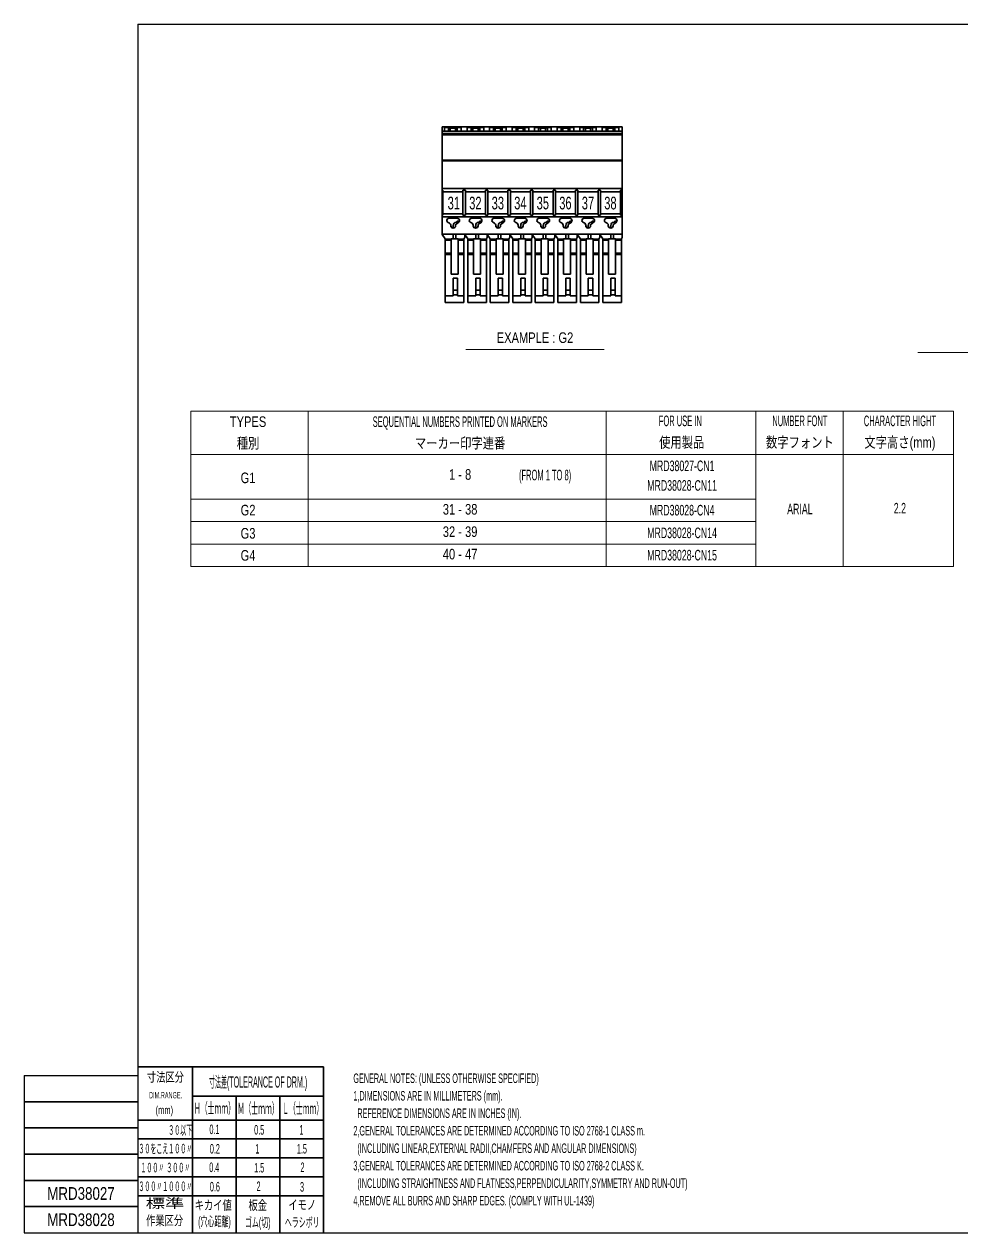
# Model space of a CAD drawing. Header units: millimetres. Extents: x 7 to 413, y 10 to 287.
# Drawn here: x 7 to 221.5, y 10.2 to 286.8 of the extents above; entities that cross this region are included whole.
import ezdxf
from ezdxf.enums import TextEntityAlignment as Align

# ---------------------------------------------------------------- set-up
doc = ezdxf.new("R2010")
doc.units = ezdxf.units.MM
for name, color, linetype in [('1', 7, 'Continuous'), ('GR01_バルーン', 7, 'Continuous'), ('図面枠D8M', 7, 'Continuous'), ('表題、部品表', 7, 'Continuous')]:
    doc.layers.add(name, color=color, linetype=linetype)
doc.styles.add('HG丸ｺﾞｼｯｸM-PRO', font='')
doc.styles.get('HG丸ｺﾞｼｯｸM-PRO').set_extended_font_data('HG丸ｺﾞｼｯｸM-PRO')

# ---------------------------------------------------------------- blocks, each defined once
blk = doc.blocks.new('BLKF024')
at = {"layer": '図面枠D8M', "color": 4, "linetype": 'Continuous', "lineweight": 13}
for p, q in [((345.506831, 48.999879), (346.3333, 49.826349)), ((345.58776, 49.22223), (346.312102, 49.946572)), ((345.668689, 49.44458), (346.290903, 50.066794)), ((345.749617, 49.66693), (346.269705, 50.187017)), ((345.830546, 49.88928), (346.248506, 50.30724)), ((345.911475, 50.111631), (346.227307, 50.427463)), ((345.992404, 50.333981), (346.206109, 50.547686)), ((346.073333, 50.556331), (346.18491, 50.667909)), ((346.154262, 50.778681), (346.163712, 50.788131)), ((344.157871, 45.246757), (346.693675, 47.782561)), ((344.211969, 45.442276), (346.672477, 47.902784)), ((344.292898, 45.664626), (346.651278, 48.023006)), ((344.299292, 45.246757), (346.714874, 47.662338)), ((344.373827, 45.886976), (346.63008, 48.143229)), ((344.440714, 45.246757), (346.736072, 47.542115)), ((344.454756, 46.109327), (346.608881, 48.263452)), ((344.535684, 46.331677), (346.587682, 48.383675)), ((344.582135, 45.246757), (346.757271, 47.421892)), ((344.616613, 46.554027), (346.566484, 48.503898)), ((344.697542, 46.776377), (346.545285, 48.624121)), ((344.723556, 45.246757), (346.778469, 47.301669)), ((344.778471, 46.998727), (346.524087, 48.744343)), ((344.8594, 47.221078), (346.502888, 48.864566)), ((344.864978, 45.246757), (346.799668, 47.181447)), ((344.940329, 47.443428), (346.48169, 48.984789)), ((345.006399, 45.246757), (346.820866, 47.061224)), ((345.021258, 47.665778), (346.460491, 49.105012)), ((345.102186, 47.888128), (346.439293, 49.225235)), ((345.183115, 48.110479), (346.418094, 49.345457)), ((345.264044, 48.332829), (346.396896, 49.46568)), ((345.344973, 48.555179), (346.375697, 49.585903)), ((345.425902, 48.777529), (346.354499, 49.706126)), ((345.147821, 45.246757), (346.842065, 46.941001)), ((345.289242, 45.246757), (346.863263, 46.820778)), ((345.430663, 45.246757), (346.884462, 46.700555)), ((345.572085, 45.246757), (346.90566, 46.580332)), ((345.713506, 45.246757), (346.926859, 46.46011)), ((345.854927, 45.246757), (346.948057, 46.339887)), ((345.996349, 45.246757), (346.969256, 46.219664)), ((346.13777, 45.246757), (346.990455, 46.099441)), ((346.279191, 45.246757), (347.011653, 45.979218)), ((346.420613, 45.246757), (347.032852, 45.858995)), ((346.562034, 45.246757), (347.05405, 45.738773)), ((346.703455, 45.246757), (347.075249, 45.61855)), ((346.844877, 45.246757), (347.096447, 45.498327)), ((346.986298, 45.246757), (347.117646, 45.378104)), ((347.12772, 45.246757), (347.138844, 45.257881))]:
    blk.add_line(p, q, dxfattribs=at)
blk = doc.blocks.new('BLKF023')
at = {"layer": '図面枠D8M', "color": 2, "linetype": 'Continuous', "lineweight": 25}
for p, q in [((33, 286.75), (413, 286.75)), ((33, 286.75), (33, 10.25)), ((413, 286.75), (413, 10.25)), ((7, 46.25), (7, 10.25)), ((7, 46.25), (33, 46.25)), ((7, 10.25), (413, 10.25))]:
    blk.add_line(p, q, dxfattribs=at)
at = {"layer": '図面枠D8M', "color": 4, "linetype": 'Continuous', "lineweight": 13}
for p, q in [((413, 269.75), (411, 269.75)), ((413, 262.75), (411, 262.75)), ((413, 255.75), (411, 255.75)), ((413, 248.75), (411, 248.75)), ((413, 241.75), (411, 241.75)), ((413, 234.75), (411, 234.75)), ((413, 227.75), (411, 227.75)), ((413, 220.75), (411, 220.75)), ((413, 213.75), (411, 213.75)), ((413, 206.75), (411, 206.75)), ((413, 199.75), (411, 199.75)), ((413, 192.75), (411, 192.75)), ((413, 185.75), (411, 185.75)), ((413, 178.75), (411, 178.75)), ((413, 171.75), (411, 171.75)), ((413, 164.75), (411, 164.75)), ((413, 157.75), (411, 157.75)), ((413, 150.75), (411, 150.75)), ((413, 143.75), (411, 143.75)), ((413, 136.75), (411, 136.75)), ((411, 129.75), (413, 129.75))]:
    blk.add_line(p, q, dxfattribs=at)
at = {"layer": '図面枠D8M', "color": 3, "linetype": 'Continuous', "lineweight": 35}
for p, q in [((413, 111.25), (411, 111.25)), ((413, 106.25), (411, 106.25)), ((413, 101.25), (411, 101.25)), ((413, 96.25), (411, 96.25)), ((413, 91.25), (411, 91.25)), ((413, 86.25), (411, 86.25)), ((413, 81.25), (411, 81.25)), ((277, 76.25), (413, 76.25)), ((277, 76.25), (277, 10.25)), ((290, 76.25), (290, 56.25)), ((310, 76.25), (310, 56.25)), ((393, 76.25), (393, 56.25)), ((403, 76.25), (403, 56.25)), ((277, 71.25), (413, 71.25)), ((277, 66.25), (413, 66.25)), ((277, 61.25), (413, 61.25)), ((277, 56.25), (413, 56.25)), ((309, 56.25), (309, 25.25)), ((341, 56.25), (341, 10.25)), ((346.84, 52.65), (347.23, 53.75)), ((348.14, 45.25), (346.84, 52.65)), ((347.23, 53.75), (349.64, 53.75)), ((351.14, 45.25), (349.64, 53.75)), ((351.18, 53.75), (350.82, 52.76)), ((352.14, 45.25), (350.82, 52.76)), ((351.18, 53.75), (353.64, 53.75)), ((355.14, 45.25), (353.64, 53.75)), ((293, 52.17), (293, 47.48)), ((344.14, 45.25), (346.16, 50.8)), ((347.14, 45.25), (346.16, 50.8)), ((33, 48.25), (75.5, 48.25)), ((45.5, 48.25), (45.5, 10.25)), ((75.5, 48.25), (75.5, 10.25)), ((277, 46.25), (341, 46.25)), ((344.14, 45.25), (347.14, 45.25)), ((348.14, 45.25), (351.14, 45.25)), ((352.14, 45.25), (355.14, 45.25)), ((45.5, 41.55), (75.5, 41.55)), ((55.5, 41.55), (55.5, 10.25)), ((65.5, 41.55), (65.5, 10.25)), ((341, 42.25), (413, 42.25)), ((7, 40.25), (33, 40.25)), ((33, 36.05), (75.5, 36.05)), ((277, 36.25), (341, 36.25)), ((7, 34.25), (33, 34.25)), ((341, 33.25), (413, 33.25)), ((33, 31.72), (75.5, 31.72)), ((309, 30.75), (341, 30.75)), ((7, 28.25), (33, 28.25)), ((33, 27.4), (75.5, 27.4)), ((277, 25.25), (413, 25.25)), ((7, 22.25), (33, 22.25)), ((33, 23.07), (75.5, 23.07)), ((33, 18.75), (75.5, 18.75)), ((33, 16.25), (7, 16.25))]:
    blk.add_line(p, q, dxfattribs=at)
at = {"layer": '図面枠D8M', "color": 4, "linetype": 'Continuous', "lineweight": 13}
blk.add_blockref('BLKF024', (0, 0), dxfattribs=at)
at = {"layer": '図面枠D8M', "color": 4, "linetype": 'Continuous', "lineweight": 13, "style": 'HG丸ｺﾞｼｯｸM-PRO'}
for s, height, width, p in [('記号SYM.', 2.182, 0.69227, (284.03, 58.74)), ('日付 DATE', 2.182, 0.692507, (299.87, 58.83)), ('変更  REVISIONS', 2.5455, 0.887352, (354.85, 58.97)), ('変更者', 2.545, 0.887717, (398, 58.75)), ('承認者', 2.545, 0.887717, (408, 58.75)), ('調査 CHECKED', 2.182, 0.863174, (322.34, 53.92)), ('承認 APPROVED', 2.1818, 0.863151, (291.21, 53.79)), ('寸法差(TOLERANCE OF DRM.)', 2.5455, 0.382528, (60.52, 44.75)), ('設計 DESIGNED', 2.1818, 0.862613, (291.61, 43.76)), ('製図 DRAWN', 2.182, 0.863099, (319.7, 43.9)), ('DIM.RANGE.', 1.455, 0.522543, (39.35, 41.74)), ('名称 TITLE', 2.182, 0.862489, (352.13, 40.11)), ('Ｈ（士ｍｍ）', 2.545, 0.439786, (50.53, 38.76)), ('Ｍ（士ｍｍ）', 2.545, 0.439786, (60.52, 38.71)), ('Ｌ（士ｍｍ）', 2.545, 0.439786, (70.7, 38.71)), ('３０以下', 2.182, 0.44793, (42.7, 33.77)), ('0.1', 2.182, 0.522424, (50.53, 33.92)), ('0.5', 2.182, 0.522424, (60.76, 33.82)), ('1', 2.18, 0.521199, (70.42, 33.82)), ('尺度 SCALE', 2.182, 0.862581, (287.78, 33.74)), ('日付 DATE', 1.818, 0.618255, (315.88, 33.34)), ('３０をこえ１００〃', 2.182, 0.44793, (39.29, 29.52)), ('0.2', 2.182, 0.522424, (50.62, 29.48)), ('1', 2.18, 0.521199, (60.33, 29.48)), ('1.5', 2.182, 0.522424, (70.52, 29.48)), ('質量 WEIGHT', 1.818, 0.618812, (317.46, 27.8)), ('１００〃 ３００〃', 2.182, 0.448161, (39.29, 25.18)), ('0.4', 2.182, 0.522424, (50.48, 25.24)), ('1.5', 2.182, 0.522424, (60.76, 25.15)), ('2', 2.18, 0.521199, (70.66, 25.24)), ('製番 PRD.NO.', 2.182, 0.863299, (290.29, 22.66)), ('図番 DRG.NO.', 2.182, 0.863083, (354.56, 22.56)), ('３００〃１０００〃', 2.182, 0.44793, (39.29, 20.89)), ('0.6', 2.182, 0.522424, (50.62, 20.81)), ('2', 2.18, 0.521199, (60.62, 20.9)), ('3', 2.18, 0.521199, (70.56, 20.76)), ('キカイ値', 2.182, 0.692256, (50.24, 16.58)), ('板金', 2.182, 0.692256, (60.43, 16.58)), ('イモノ', 2.182, 0.692256, (70.61, 16.67))]:
    blk.add_text(s, height=height, dxfattribs=dict(at, width=width)).set_placement(p, align=Align.MIDDLE_CENTER)
at = {"layer": '図面枠D8M', "color": 2, "linetype": 'Continuous', "lineweight": 25, "style": 'HG丸ｺﾞｼｯｸM-PRO', "width": 1.206081}
blk.add_text('森尾電機株式会社', height=4, dxfattribs=at).set_placement((384.72, 51.68), align=Align.MIDDLE_CENTER)
at = {"layer": '図面枠D8M', "color": 4, "linetype": 'Continuous', "lineweight": 13, "style": 'HG丸ｺﾞｼｯｸM-PRO'}
for s, height, width, p in [('寸法区分', 2.182, 0.692256, (39.31, 44.15)), ('(mm)', 1.818, 0.619256, (39.07, 36.89)), ('標準', 2.182, 1.489301, (39.21, 15.25)), ('作業区分', 2.182, 0.692256, (39.12, 11.35)), ('(穴心距離)', 2.182, 0.521231, (50.53, 11.11)), ('ゴム(切)', 2.182, 0.521232, (60.43, 10.92)), ('ヘラシボリ', 2.182, 0.521228, (70.61, 10.92))]:
    blk.add_text(s, height=height, dxfattribs=dict(at, width=width)).set_placement(p, align=Align.BOTTOM_CENTER)
at = {"layer": '図面枠D8M', "color": 3, "linetype": 'Continuous', "lineweight": 35, "style": 'HG丸ｺﾞｼｯｸM-PRO', "width": 0.652197}
blk.add_text('MORIO DENKI CO., LTD.', height=2.9091, dxfattribs=at).set_placement((385.38, 45.61), align=Align.MIDDLE_CENTER)
blk = doc.blocks.new('BLKF041')
at = {"layer": '1', "color": 7, "linetype": 'Continuous', "lineweight": 35}
for p, q in [((140.69, 237.68), (140.69, 229.58)), ((140.69, 237.68), (141.19, 237.68)), ((141.19, 237.68), (141.79, 237.68)), ((141.79, 237.68), (142.29, 237.68)), ((142.29, 237.68), (142.29, 229.58)), ((141.19, 229.58), (140.69, 229.58)), ((141.19, 229.58), (141.79, 229.58)), ((142.29, 229.58), (141.79, 229.58))]:
    blk.add_line(p, q, dxfattribs=at)
blk = doc.blocks.new('BLKF042')
at = {"layer": '1', "color": 7, "linetype": 'Continuous', "lineweight": 35}
for p, q in [((125.24, 237.68), (125.24, 229.58)), ((125.24, 237.68), (125.74, 237.68)), ((125.74, 237.68), (126.34, 237.68)), ((126.34, 237.68), (126.84, 237.68)), ((126.84, 237.68), (126.84, 229.58)), ((125.74, 229.58), (125.24, 229.58)), ((125.74, 229.58), (126.34, 229.58)), ((126.84, 229.58), (126.34, 229.58))]:
    blk.add_line(p, q, dxfattribs=at)
blk = doc.blocks.new('BLKF043')
at = {"layer": '1', "color": 7, "linetype": 'Continuous', "lineweight": 35}
for p, q in [((130.39, 237.68), (130.39, 229.58)), ((130.39, 237.68), (130.89, 237.68)), ((130.89, 237.68), (131.49, 237.68)), ((131.49, 237.68), (131.99, 237.68)), ((131.99, 237.68), (131.99, 229.58)), ((130.89, 229.58), (130.39, 229.58)), ((130.89, 229.58), (131.49, 229.58)), ((131.99, 229.58), (131.49, 229.58))]:
    blk.add_line(p, q, dxfattribs=at)
blk = doc.blocks.new('BLKF044')
at = {"layer": '1', "color": 7, "linetype": 'Continuous', "lineweight": 35}
for p, q in [((135.54, 237.68), (135.54, 229.58)), ((135.54, 237.68), (136.04, 237.68)), ((136.04, 237.68), (136.64, 237.68)), ((136.64, 237.68), (137.14, 237.68)), ((137.14, 237.68), (137.14, 229.58)), ((136.04, 229.58), (135.54, 229.58)), ((136.04, 229.58), (136.64, 229.58)), ((137.14, 229.58), (136.64, 229.58))]:
    blk.add_line(p, q, dxfattribs=at)
blk = doc.blocks.new('BLKF045')
at = {"layer": '1', "color": 7, "linetype": 'Continuous', "lineweight": 35}
for p, q in [((120.09, 237.68), (120.09, 229.58)), ((120.09, 237.68), (120.59, 237.68)), ((120.59, 237.68), (121.19, 237.68)), ((121.19, 237.68), (121.69, 237.68)), ((121.69, 237.68), (121.69, 229.58)), ((120.59, 229.58), (120.09, 229.58)), ((120.59, 229.58), (121.19, 229.58)), ((121.69, 229.58), (121.19, 229.58))]:
    blk.add_line(p, q, dxfattribs=at)
blk = doc.blocks.new('BLKF046')
at = {"layer": '1', "color": 7, "linetype": 'Continuous', "lineweight": 35}
for p, q in [((114.94, 237.68), (115.44, 237.68)), ((114.94, 237.68), (114.94, 229.58)), ((115.44, 237.68), (116.04, 237.68)), ((116.04, 237.68), (116.54, 237.68)), ((116.54, 237.68), (116.54, 229.58)), ((115.44, 229.58), (114.94, 229.58)), ((115.44, 229.58), (116.04, 229.58)), ((116.54, 229.58), (116.04, 229.58))]:
    blk.add_line(p, q, dxfattribs=at)
blk = doc.blocks.new('BLKF047')
at = {"layer": '1', "color": 7, "linetype": 'Continuous', "lineweight": 35}
for p, q in [((109.79, 237.68), (110.29, 237.68)), ((109.79, 237.68), (109.79, 229.58)), ((110.29, 237.68), (110.89, 237.68)), ((110.89, 237.68), (111.39, 237.68)), ((111.39, 237.68), (111.39, 229.58)), ((110.29, 229.58), (109.79, 229.58)), ((110.29, 229.58), (110.89, 229.58)), ((111.39, 229.58), (110.89, 229.58))]:
    blk.add_line(p, q, dxfattribs=at)
blk = doc.blocks.new('BLKF048')
at = {"layer": '1', "color": 7, "linetype": 'Continuous', "lineweight": 35}
for p, q in [((104.64, 237.68), (104.64, 229.58)), ((104.64, 237.68), (105.14, 237.68)), ((105.14, 237.68), (105.74, 237.68)), ((105.74, 237.68), (106.24, 237.68)), ((106.24, 237.68), (106.24, 229.58)), ((105.14, 229.58), (104.64, 229.58)), ((105.74, 229.58), (105.14, 229.58)), ((106.24, 229.58), (105.74, 229.58))]:
    blk.add_line(p, q, dxfattribs=at)
blk = doc.blocks.new('BLKF040')
at = {"layer": '1', "color": 7, "linetype": 'Continuous', "lineweight": 35}
for p, q in [((143.82, 263.26), (102.62, 263.26)), ((102.62, 262.28), (102.62, 263.26)), ((103.17, 263.09), (103.17, 262.28)), ((104.07, 263.09), (103.17, 263.09)), ((104.07, 263.09), (104.07, 262.28)), ((104.47, 262.99), (104.07, 263.09)), ((105.67, 262.99), (104.47, 262.99)), ((104.47, 262.99), (104.47, 262.28)), ((106.07, 263.09), (105.67, 262.99)), ((105.67, 262.99), (105.67, 262.28)), ((106.07, 263.09), (106.07, 262.28)), ((106.97, 263.09), (106.07, 263.09)), ((106.97, 262.28), (106.97, 263.09)), ((108.32, 263.09), (108.32, 262.28)), ((109.22, 263.09), (108.32, 263.09)), ((109.62, 262.99), (109.22, 263.09)), ((109.22, 263.09), (109.22, 262.28)), ((110.82, 262.99), (109.62, 262.99)), ((109.62, 262.99), (109.62, 262.28)), ((111.22, 263.09), (110.82, 262.99)), ((110.82, 262.99), (110.82, 262.28)), ((112.12, 263.09), (111.22, 263.09)), ((111.22, 263.09), (111.22, 262.28)), ((112.12, 262.28), (112.12, 263.09)), ((113.47, 263.09), (113.47, 262.28)), ((114.37, 263.09), (113.47, 263.09)), ((114.77, 262.99), (114.37, 263.09)), ((114.37, 263.09), (114.37, 262.28)), ((115.97, 262.99), (114.77, 262.99)), ((114.77, 262.99), (114.77, 262.28)), ((116.37, 263.09), (115.97, 262.99)), ((115.97, 262.99), (115.97, 262.28)), ((116.37, 263.09), (116.37, 262.28)), ((117.27, 263.09), (116.37, 263.09)), ((117.27, 262.28), (117.27, 263.09)), ((118.62, 263.09), (118.62, 262.28)), ((119.52, 263.09), (118.62, 263.09)), ((119.52, 263.09), (119.52, 262.28)), ((119.92, 262.99), (119.52, 263.09)), ((119.92, 262.99), (119.92, 262.28)), ((121.12, 262.99), (119.92, 262.99)), ((121.52, 263.09), (121.12, 262.99)), ((121.12, 262.99), (121.12, 262.28)), ((121.52, 263.09), (121.52, 262.28)), ((122.42, 263.09), (121.52, 263.09)), ((122.42, 262.28), (122.42, 263.09)), ((123.77, 263.09), (123.77, 262.28)), ((124.67, 263.09), (123.77, 263.09)), ((124.67, 263.09), (124.67, 262.28)), ((125.07, 262.99), (124.67, 263.09)), ((125.07, 262.99), (125.07, 262.28)), ((126.27, 262.99), (125.07, 262.99)), ((126.67, 263.09), (126.27, 262.99)), ((126.27, 262.99), (126.27, 262.28)), ((126.67, 263.09), (126.67, 262.28)), ((127.57, 263.09), (126.67, 263.09)), ((127.57, 262.28), (127.57, 263.09)), ((129.82, 263.09), (128.92, 263.09)), ((128.92, 263.09), (128.92, 262.28)), ((130.22, 262.99), (129.82, 263.09)), ((129.82, 263.09), (129.82, 262.28)), ((130.22, 262.99), (130.22, 262.28)), ((131.42, 262.99), (130.22, 262.99)), ((131.82, 263.09), (131.42, 262.99)), ((131.42, 262.99), (131.42, 262.28)), ((131.82, 263.09), (131.82, 262.28)), ((132.72, 263.09), (131.82, 263.09)), ((132.72, 262.28), (132.72, 263.09)), ((134.07, 263.09), (134.07, 262.28)), ((134.97, 263.09), (134.07, 263.09)), ((135.37, 262.99), (134.97, 263.09)), ((134.97, 263.09), (134.97, 262.28)), ((135.37, 262.99), (135.37, 262.28)), ((136.57, 262.99), (135.37, 262.99)), ((136.97, 263.09), (136.57, 262.99)), ((136.57, 262.99), (136.57, 262.28)), ((136.97, 263.09), (136.97, 262.28)), ((137.87, 263.09), (136.97, 263.09)), ((137.87, 262.28), (137.87, 263.09)), ((139.22, 263.09), (139.22, 262.28)), ((140.12, 263.09), (139.22, 263.09)), ((140.52, 262.99), (140.12, 263.09)), ((140.12, 263.09), (140.12, 262.28)), ((140.52, 262.99), (140.52, 262.28)), ((141.72, 262.99), (140.52, 262.99)), ((142.12, 263.09), (141.72, 262.99)), ((141.72, 262.99), (141.72, 262.28)), ((143.02, 263.09), (142.12, 263.09)), ((142.12, 263.09), (142.12, 262.28)), ((143.02, 262.28), (143.02, 263.09)), ((143.82, 262.28), (143.82, 263.26)), ((102.62, 261.77), (102.62, 262.28)), ((102.62, 262.28), (103.17, 262.28)), ((102.62, 261.66), (102.62, 261.77)), ((102.62, 261.77), (143.82, 261.77)), ((102.62, 261.41), (102.62, 261.66)), ((102.62, 255.67), (102.62, 261.41)), ((102.62, 261.41), (143.82, 261.41)), ((103.17, 262.28), (106.97, 262.28)), ((106.97, 262.28), (108.32, 262.28)), ((108.32, 262.28), (112.12, 262.28)), ((112.12, 262.28), (113.47, 262.28)), ((113.47, 262.28), (117.27, 262.28)), ((117.27, 262.28), (118.62, 262.28)), ((118.62, 262.28), (122.42, 262.28)), ((122.42, 262.28), (123.77, 262.28)), ((123.77, 262.28), (127.57, 262.28)), ((127.57, 262.28), (128.92, 262.28)), ((128.92, 262.28), (132.72, 262.28)), ((132.72, 262.28), (134.07, 262.28)), ((134.07, 262.28), (137.87, 262.28)), ((137.87, 262.28), (139.02, 262.28)), ((139.02, 262.28), (139.22, 262.28)), ((139.22, 262.28), (143.02, 262.28)), ((143.02, 262.28), (143.6, 262.28)), ((143.6, 262.28), (143.82, 262.28)), ((143.82, 261.77), (143.82, 262.28)), ((143.82, 261.41), (143.82, 261.77)), ((143.82, 255.67), (143.82, 261.41)), ((102.62, 255.67), (143.82, 255.67)), ((102.62, 255.45), (102.62, 255.67)), ((102.62, 255.45), (143.82, 255.45)), ((102.62, 255.39), (102.62, 255.45)), ((102.62, 255.18), (102.62, 255.39)), ((102.62, 249.17), (102.62, 255.18)), ((143.82, 255.67), (143.82, 255.45)), ((143.82, 249.17), (143.82, 255.45)), ((102.62, 249.17), (143.82, 249.17)), ((102.62, 248.81), (102.62, 249.17)), ((143.82, 248.81), (143.82, 249.17)), ((143.82, 249.17), (143.82, 248.81)), ((102.62, 243.03), (102.62, 248.81)), ((102.77, 248.81), (102.62, 248.81)), ((102.77, 248.81), (102.77, 248.65)), ((102.77, 248.6), (102.77, 248.65)), ((102.77, 248.6), (102.77, 248.4)), ((107.37, 248.4), (102.77, 248.4)), ((102.77, 248.4), (102.77, 243.4)), ((107.37, 248.65), (107.37, 248.81)), ((107.92, 248.81), (107.37, 248.81)), ((107.37, 248.65), (107.37, 248.6)), ((107.37, 248.4), (107.37, 248.6)), ((107.37, 243.4), (107.37, 248.4)), ((107.92, 248.81), (107.92, 248.65)), ((107.92, 248.6), (107.92, 248.65)), ((107.92, 248.6), (107.92, 248.4)), ((112.52, 248.4), (107.92, 248.4)), ((107.92, 248.4), (107.92, 243.4)), ((112.52, 248.65), (112.52, 248.81)), ((113.07, 248.81), (112.52, 248.81)), ((112.52, 248.65), (112.52, 248.6)), ((112.52, 248.4), (112.52, 248.6)), ((112.52, 243.4), (112.52, 248.4)), ((113.07, 248.81), (113.07, 248.65)), ((113.07, 248.6), (113.07, 248.65)), ((113.07, 248.6), (113.07, 248.4)), ((117.67, 248.4), (113.07, 248.4)), ((113.07, 248.4), (113.07, 243.4)), ((117.67, 248.65), (117.67, 248.81)), ((118.22, 248.81), (117.67, 248.81)), ((117.67, 248.65), (117.67, 248.6)), ((117.67, 248.4), (117.67, 248.6)), ((117.67, 243.4), (117.67, 248.4)), ((118.22, 248.81), (118.22, 248.65)), ((118.22, 248.6), (118.22, 248.65)), ((118.22, 248.6), (118.22, 248.4)), ((122.82, 248.4), (118.22, 248.4)), ((118.22, 248.4), (118.22, 243.4)), ((122.82, 248.65), (122.82, 248.81)), ((123.37, 248.81), (122.82, 248.81)), ((122.82, 248.65), (122.82, 248.6)), ((122.82, 248.4), (122.82, 248.6)), ((122.82, 243.4), (122.82, 248.4)), ((123.37, 248.81), (123.37, 248.65)), ((123.37, 248.6), (123.37, 248.65)), ((123.37, 248.6), (123.37, 248.4)), ((127.97, 248.4), (123.37, 248.4)), ((123.37, 248.4), (123.37, 243.4)), ((127.97, 248.65), (127.97, 248.81)), ((128.52, 248.81), (127.97, 248.81)), ((127.97, 248.65), (127.97, 248.6)), ((127.97, 248.4), (127.97, 248.6)), ((127.97, 243.4), (127.97, 248.4)), ((128.52, 248.81), (128.52, 248.65)), ((128.52, 248.6), (128.52, 248.65)), ((128.52, 248.6), (128.52, 248.4)), ((133.12, 248.4), (128.52, 248.4)), ((128.52, 248.4), (128.52, 243.4)), ((133.12, 248.65), (133.12, 248.81)), ((133.67, 248.81), (133.12, 248.81)), ((133.12, 248.65), (133.12, 248.6)), ((133.12, 248.4), (133.12, 248.6)), ((133.12, 243.4), (133.12, 248.4)), ((133.67, 248.81), (133.67, 248.65)), ((133.67, 248.6), (133.67, 248.65)), ((133.67, 248.6), (133.67, 248.4)), ((138.27, 248.4), (133.67, 248.4)), ((133.67, 248.4), (133.67, 243.4)), ((138.27, 248.65), (138.27, 248.81)), ((138.82, 248.81), (138.27, 248.81)), ((138.27, 248.65), (138.27, 248.6)), ((138.27, 248.4), (138.27, 248.6)), ((138.27, 243.4), (138.27, 248.4)), ((138.82, 248.81), (138.82, 248.65)), ((138.82, 248.6), (138.82, 248.65)), ((138.82, 248.6), (138.82, 248.4)), ((143.42, 248.4), (138.82, 248.4)), ((138.82, 248.4), (138.82, 243.4)), ((143.42, 248.65), (143.42, 248.81)), ((143.82, 248.81), (143.42, 248.81)), ((143.42, 248.65), (143.42, 248.6)), ((143.42, 248.4), (143.42, 248.6)), ((143.42, 243.4), (143.42, 248.4)), ((143.82, 248.81), (143.82, 243.03)), ((143.82, 243.03), (143.82, 248.81)), ((102.77, 243.4), (107.37, 243.4)), ((102.77, 243.4), (102.77, 243.2)), ((107.37, 243.4), (107.37, 243.2)), ((107.92, 243.4), (112.52, 243.4)), ((107.92, 243.4), (107.92, 243.2)), ((112.52, 243.4), (112.52, 243.2)), ((113.07, 243.4), (117.67, 243.4)), ((113.07, 243.4), (113.07, 243.2)), ((117.67, 243.4), (117.67, 243.2)), ((118.22, 243.4), (122.82, 243.4)), ((118.22, 243.4), (118.22, 243.2)), ((122.82, 243.4), (122.82, 243.2)), ((123.37, 243.4), (127.97, 243.4)), ((123.37, 243.4), (123.37, 243.2)), ((127.97, 243.4), (127.97, 243.2)), ((128.52, 243.4), (133.12, 243.4)), ((128.52, 243.4), (128.52, 243.2)), ((133.12, 243.4), (133.12, 243.2)), ((133.67, 243.4), (138.27, 243.4)), ((133.67, 243.4), (133.67, 243.2)), ((138.27, 243.4), (138.27, 243.2)), ((138.82, 243.4), (143.42, 243.4)), ((138.82, 243.4), (138.82, 243.2)), ((143.42, 243.4), (143.42, 243.2)), ((102.62, 243.03), (102.77, 243.03)), ((102.62, 242.76), (102.62, 243.03)), ((102.62, 242.67), (102.62, 242.76)), ((102.62, 242.67), (143.82, 242.67)), ((102.62, 238.68), (102.62, 242.67)), ((102.77, 243.15), (102.77, 243.2)), ((102.77, 243.15), (102.77, 243.03)), ((103.87, 241.46), (104.32, 241.2)), ((106.02, 242.36), (104.22, 242.36)), ((104.57, 240.77), (104.57, 240.67)), ((104.57, 240.67), (104.57, 240.63)), ((105.14, 240.49), (105.14, 240.71)), ((105.67, 240.63), (105.67, 240.74)), ((105.87, 241.08), (106.29, 241.33)), ((106.04, 241.67), (106.35, 241.67)), ((106.35, 241.67), (106.55, 241.67)), ((106.55, 241.95), (106.55, 241.67)), ((106.55, 241.67), (106.55, 241.67)), ((107.37, 243.2), (107.37, 243.15)), ((107.37, 243.03), (107.37, 243.15)), ((107.37, 243.03), (107.92, 243.03)), ((107.92, 243.15), (107.92, 243.2)), ((107.92, 243.15), (107.92, 243.03)), ((109.02, 241.46), (109.47, 241.2)), ((111.17, 242.36), (109.37, 242.36)), ((109.72, 240.77), (109.72, 240.67)), ((109.72, 240.67), (109.72, 240.63)), ((110.29, 240.49), (110.29, 240.71)), ((110.82, 240.63), (110.82, 240.74)), ((111.02, 241.08), (111.44, 241.33)), ((111.19, 241.67), (111.5, 241.67)), ((111.5, 241.67), (111.7, 241.67)), ((111.7, 241.95), (111.7, 241.67)), ((111.7, 241.67), (111.7, 241.67)), ((112.52, 243.2), (112.52, 243.15)), ((112.52, 243.03), (112.52, 243.15)), ((112.52, 243.03), (113.07, 243.03)), ((113.07, 243.15), (113.07, 243.2)), ((113.07, 243.15), (113.07, 243.03)), ((114.17, 241.46), (114.62, 241.2)), ((116.32, 242.36), (114.52, 242.36)), ((114.87, 240.77), (114.87, 240.67)), ((114.87, 240.67), (114.87, 240.63)), ((115.44, 240.49), (115.44, 240.71)), ((115.97, 240.63), (115.97, 240.74)), ((116.17, 241.08), (116.59, 241.33)), ((116.34, 241.67), (116.65, 241.67)), ((116.65, 241.67), (116.85, 241.67)), ((116.85, 241.95), (116.85, 241.67)), ((116.85, 241.67), (116.85, 241.67)), ((117.67, 243.2), (117.67, 243.15)), ((117.67, 243.03), (117.67, 243.15)), ((117.67, 243.03), (118.22, 243.03)), ((118.22, 243.15), (118.22, 243.2)), ((118.22, 243.15), (118.22, 243.03)), ((119.32, 241.46), (119.77, 241.2)), ((121.47, 242.36), (119.67, 242.36)), ((120.02, 240.77), (120.02, 240.67)), ((120.02, 240.67), (120.02, 240.63)), ((120.59, 240.49), (120.59, 240.71)), ((121.12, 240.63), (121.12, 240.74)), ((121.32, 241.08), (121.74, 241.33)), ((121.49, 241.67), (121.8, 241.67)), ((121.8, 241.67), (122, 241.67)), ((122, 241.95), (122, 241.67)), ((122, 241.67), (122, 241.67)), ((122.82, 243.2), (122.82, 243.15)), ((122.82, 243.03), (122.82, 243.15)), ((122.82, 243.03), (123.37, 243.03)), ((123.37, 243.15), (123.37, 243.2)), ((123.37, 243.15), (123.37, 243.03)), ((124.47, 241.46), (124.92, 241.2)), ((126.62, 242.36), (124.82, 242.36)), ((125.17, 240.77), (125.17, 240.67)), ((125.17, 240.67), (125.17, 240.63)), ((125.74, 240.49), (125.74, 240.71)), ((126.27, 240.63), (126.27, 240.74)), ((126.47, 241.08), (126.89, 241.33)), ((126.64, 241.67), (126.95, 241.67)), ((126.95, 241.67), (127.15, 241.67)), ((127.15, 241.95), (127.15, 241.67)), ((127.15, 241.67), (127.15, 241.67)), ((127.97, 243.2), (127.97, 243.15)), ((127.97, 243.03), (127.97, 243.15)), ((127.97, 243.03), (128.52, 243.03)), ((128.52, 243.15), (128.52, 243.2)), ((128.52, 243.15), (128.52, 243.03)), ((129.62, 241.46), (130.07, 241.2)), ((131.77, 242.36), (129.97, 242.36)), ((130.32, 240.77), (130.32, 240.67)), ((130.32, 240.67), (130.32, 240.63)), ((130.89, 240.49), (130.89, 240.71)), ((131.42, 240.63), (131.42, 240.74)), ((131.62, 241.08), (132.04, 241.33)), ((131.79, 241.67), (132.1, 241.67)), ((132.1, 241.67), (132.3, 241.67)), ((132.3, 241.95), (132.3, 241.67)), ((132.3, 241.67), (132.3, 241.67)), ((133.12, 243.2), (133.12, 243.15)), ((133.12, 243.03), (133.12, 243.15)), ((133.12, 243.03), (133.67, 243.03)), ((133.67, 243.15), (133.67, 243.2)), ((133.67, 243.15), (133.67, 243.03)), ((134.77, 241.46), (135.22, 241.2)), ((136.92, 242.36), (135.12, 242.36)), ((135.47, 240.77), (135.47, 240.67)), ((135.47, 240.67), (135.47, 240.63)), ((136.04, 240.49), (136.04, 240.71)), ((136.57, 240.63), (136.57, 240.74)), ((136.77, 241.08), (137.19, 241.33)), ((136.94, 241.67), (137.25, 241.67)), ((137.25, 241.67), (137.45, 241.67)), ((137.45, 241.95), (137.45, 241.67)), ((137.45, 241.67), (137.45, 241.67)), ((138.27, 243.2), (138.27, 243.15)), ((138.27, 243.03), (138.27, 243.15)), ((138.27, 243.03), (138.82, 243.03)), ((138.82, 243.15), (138.82, 243.2)), ((138.82, 243.15), (138.82, 243.03)), ((139.92, 241.46), (140.37, 241.2)), ((142.07, 242.36), (140.27, 242.36)), ((140.62, 240.77), (140.62, 240.67)), ((140.62, 240.67), (140.62, 240.63)), ((141.19, 240.49), (141.19, 240.71)), ((141.72, 240.63), (141.72, 240.74)), ((141.92, 241.08), (142.34, 241.33)), ((142.09, 241.67), (142.4, 241.67)), ((142.4, 241.67), (142.6, 241.67)), ((142.6, 241.95), (142.6, 241.67)), ((142.6, 241.67), (142.6, 241.67)), ((143.42, 243.2), (143.42, 243.15)), ((143.42, 243.03), (143.42, 243.15)), ((143.42, 243.03), (143.82, 243.03)), ((143.82, 243.03), (143.82, 242.67)), ((143.82, 242.67), (143.82, 238.68)), ((102.62, 238.68), (105.14, 238.68)), ((102.62, 238.63), (102.62, 238.68)), ((103.32, 237.63), (102.62, 238.63)), ((104.64, 240.51), (104.64, 240.49)), ((105.14, 238.68), (105.74, 238.68)), ((105.14, 238.68), (105.14, 237.68)), ((105.74, 238.68), (110.29, 238.68)), ((105.74, 237.68), (105.74, 238.68)), ((107.77, 237.92), (107.57, 237.63)), ((107.77, 237.92), (107.77, 238.63)), ((108.47, 237.63), (107.77, 238.63)), ((109.79, 240.51), (109.79, 240.49)), ((110.29, 238.68), (110.89, 238.68)), ((110.29, 238.68), (110.29, 237.68)), ((110.89, 238.68), (115.44, 238.68)), ((110.89, 237.68), (110.89, 238.68)), ((112.92, 237.92), (112.72, 237.63)), ((112.92, 237.92), (112.92, 238.63)), ((113.62, 237.63), (112.92, 238.63)), ((114.94, 240.51), (114.94, 240.49)), ((115.44, 238.68), (116.04, 238.68)), ((115.44, 238.68), (115.44, 237.68)), ((116.04, 237.68), (116.04, 238.68)), ((116.04, 238.68), (120.59, 238.68)), ((118.07, 237.92), (117.87, 237.63)), ((118.07, 237.92), (118.07, 238.63)), ((118.77, 237.63), (118.07, 238.63)), ((120.09, 240.51), (120.09, 240.49)), ((120.59, 238.68), (121.19, 238.68)), ((120.59, 238.68), (120.59, 237.68)), ((121.19, 238.68), (125.74, 238.68)), ((121.19, 237.68), (121.19, 238.68)), ((123.22, 237.92), (123.02, 237.63)), ((123.22, 237.92), (123.22, 238.63)), ((123.92, 237.63), (123.22, 238.63)), ((125.24, 240.51), (125.24, 240.49)), ((125.74, 238.68), (125.74, 237.68)), ((125.74, 238.68), (126.34, 238.68)), ((126.34, 237.68), (126.34, 238.68)), ((126.34, 238.68), (130.89, 238.68)), ((128.37, 237.92), (128.17, 237.63)), ((128.37, 237.92), (128.37, 238.63)), ((129.07, 237.63), (128.37, 238.63)), ((130.39, 240.51), (130.39, 240.49)), ((130.89, 238.68), (130.89, 237.68)), ((130.89, 238.68), (131.49, 238.68)), ((131.49, 237.68), (131.49, 238.68)), ((131.49, 238.68), (136.04, 238.68)), ((133.52, 237.92), (133.32, 237.63)), ((133.52, 237.92), (133.52, 238.63)), ((134.22, 237.63), (133.52, 238.63)), ((135.54, 240.51), (135.54, 240.49)), ((136.04, 238.68), (136.04, 237.68)), ((136.04, 238.68), (136.64, 238.68)), ((136.64, 237.68), (136.64, 238.68)), ((136.64, 238.68), (141.19, 238.68)), ((138.67, 237.92), (138.47, 237.63)), ((138.67, 237.92), (138.67, 238.63)), ((139.37, 237.63), (138.67, 238.63)), ((140.69, 240.51), (140.69, 240.49)), ((141.19, 238.68), (141.19, 237.68)), ((141.19, 238.68), (141.79, 238.68)), ((141.79, 238.68), (143.82, 238.68)), ((141.79, 237.68), (141.79, 238.68)), ((143.82, 237.92), (143.62, 237.63)), ((143.82, 237.92), (143.82, 238.68)), ((103.32, 237.58), (103.32, 237.63)), ((104.64, 237.58), (103.32, 237.58)), ((103.32, 237.3), (103.32, 237.58)), ((103.32, 234.37), (103.32, 237.3)), ((104.64, 237.3), (103.32, 237.3)), ((105.14, 237.68), (105.74, 237.68)), ((107.57, 237.58), (106.24, 237.58)), ((107.57, 237.3), (106.24, 237.3)), ((107.57, 237.63), (107.57, 237.58)), ((107.57, 237.58), (107.57, 237.3)), ((107.57, 237.3), (107.57, 234.37)), ((108.47, 237.58), (108.47, 237.63)), ((109.79, 237.58), (108.47, 237.58)), ((108.47, 237.3), (108.47, 237.58)), ((109.79, 237.3), (108.47, 237.3)), ((108.47, 234.37), (108.47, 237.3)), ((110.29, 237.68), (110.89, 237.68)), ((112.72, 237.58), (111.39, 237.58)), ((112.72, 237.3), (111.39, 237.3)), ((112.72, 237.63), (112.72, 237.58)), ((112.72, 237.58), (112.72, 237.3)), ((112.72, 237.3), (112.72, 234.37)), ((113.62, 237.58), (113.62, 237.63)), ((114.94, 237.58), (113.62, 237.58)), ((113.62, 237.3), (113.62, 237.58)), ((114.94, 237.3), (113.62, 237.3)), ((113.62, 234.37), (113.62, 237.3)), ((115.44, 237.68), (116.04, 237.68)), ((117.87, 237.58), (116.54, 237.58)), ((117.87, 237.3), (116.54, 237.3)), ((117.87, 237.63), (117.87, 237.58)), ((117.87, 237.58), (117.87, 237.3)), ((117.87, 237.3), (117.87, 234.37)), ((118.77, 237.58), (118.77, 237.63)), ((120.09, 237.58), (118.77, 237.58)), ((118.77, 237.3), (118.77, 237.58)), ((120.09, 237.3), (118.77, 237.3)), ((118.77, 234.37), (118.77, 237.3)), ((120.59, 237.68), (121.19, 237.68)), ((123.02, 237.58), (121.69, 237.58)), ((123.02, 237.3), (121.69, 237.3)), ((123.02, 237.63), (123.02, 237.58)), ((123.02, 237.58), (123.02, 237.3)), ((123.02, 237.3), (123.02, 234.37)), ((123.92, 237.58), (123.92, 237.63)), ((125.24, 237.58), (123.92, 237.58)), ((123.92, 237.3), (123.92, 237.58)), ((125.24, 237.3), (123.92, 237.3)), ((123.92, 234.37), (123.92, 237.3)), ((125.74, 237.68), (126.34, 237.68)), ((128.17, 237.58), (126.84, 237.58)), ((128.17, 237.3), (126.84, 237.3)), ((128.17, 237.63), (128.17, 237.58)), ((128.17, 237.58), (128.17, 237.3)), ((128.17, 237.3), (128.17, 234.37)), ((129.07, 237.58), (129.07, 237.63)), ((129.07, 237.3), (129.07, 237.58)), ((130.39, 237.58), (129.07, 237.58)), ((130.39, 237.3), (129.07, 237.3)), ((129.07, 234.37), (129.07, 237.3)), ((130.89, 237.68), (131.49, 237.68)), ((133.32, 237.58), (131.99, 237.58)), ((133.32, 237.3), (131.99, 237.3)), ((133.32, 237.63), (133.32, 237.58)), ((133.32, 237.58), (133.32, 237.3)), ((133.32, 237.3), (133.32, 234.37)), ((134.22, 237.58), (134.22, 237.63)), ((134.22, 237.3), (134.22, 237.58)), ((135.54, 237.58), (134.22, 237.58)), ((135.54, 237.3), (134.22, 237.3)), ((134.22, 234.37), (134.22, 237.3)), ((136.04, 237.68), (136.64, 237.68)), ((138.47, 237.58), (137.14, 237.58)), ((138.47, 237.3), (137.14, 237.3)), ((138.47, 237.63), (138.47, 237.58)), ((138.47, 237.58), (138.47, 237.3)), ((138.47, 237.3), (138.47, 234.37)), ((139.37, 237.58), (139.37, 237.63)), ((139.37, 237.3), (139.37, 237.58)), ((140.69, 237.58), (139.37, 237.58)), ((140.69, 237.3), (139.37, 237.3)), ((139.37, 234.37), (139.37, 237.3)), ((141.19, 237.68), (141.79, 237.68)), ((143.62, 237.58), (142.29, 237.58)), ((143.62, 237.3), (142.29, 237.3)), ((143.62, 237.63), (143.62, 237.58)), ((143.62, 237.58), (143.62, 237.3)), ((143.62, 237.3), (143.62, 234.37)), ((104.64, 234.37), (103.32, 234.37)), ((103.32, 234.08), (103.32, 234.37)), ((104.64, 234.08), (103.32, 234.08)), ((103.32, 224.58), (103.32, 234.08)), ((107.57, 234.37), (106.24, 234.37)), ((107.57, 234.08), (106.24, 234.08)), ((107.57, 234.37), (107.57, 234.08)), ((107.57, 234.08), (107.57, 224.58)), ((109.79, 234.37), (108.47, 234.37)), ((108.47, 234.08), (108.47, 234.37)), ((109.79, 234.08), (108.47, 234.08)), ((108.47, 224.58), (108.47, 234.08)), ((112.72, 234.37), (111.39, 234.37)), ((112.72, 234.08), (111.39, 234.08)), ((112.72, 234.37), (112.72, 234.08)), ((112.72, 234.08), (112.72, 224.58)), ((114.94, 234.37), (113.62, 234.37)), ((113.62, 234.08), (113.62, 234.37)), ((113.62, 224.58), (113.62, 234.08)), ((114.94, 234.08), (113.62, 234.08)), ((117.87, 234.37), (116.54, 234.37)), ((117.87, 234.08), (116.54, 234.08)), ((117.87, 234.37), (117.87, 234.08)), ((117.87, 234.08), (117.87, 224.58)), ((118.77, 234.08), (118.77, 234.37)), ((120.09, 234.37), (118.77, 234.37)), ((118.77, 224.58), (118.77, 234.08)), ((120.09, 234.08), (118.77, 234.08)), ((123.02, 234.37), (121.69, 234.37)), ((123.02, 234.08), (121.69, 234.08)), ((123.02, 234.37), (123.02, 234.08)), ((123.02, 234.08), (123.02, 224.58)), ((125.24, 234.37), (123.92, 234.37)), ((123.92, 234.08), (123.92, 234.37)), ((125.24, 234.08), (123.92, 234.08)), ((123.92, 224.58), (123.92, 234.08)), ((128.17, 234.37), (126.84, 234.37)), ((128.17, 234.08), (126.84, 234.08)), ((128.17, 234.37), (128.17, 234.08)), ((128.17, 234.08), (128.17, 224.58)), ((130.39, 234.37), (129.07, 234.37)), ((129.07, 234.08), (129.07, 234.37)), ((130.39, 234.08), (129.07, 234.08)), ((129.07, 224.58), (129.07, 234.08)), ((133.32, 234.37), (131.99, 234.37)), ((133.32, 234.08), (131.99, 234.08)), ((133.32, 234.37), (133.32, 234.08)), ((133.32, 234.08), (133.32, 224.58)), ((135.54, 234.37), (134.22, 234.37)), ((134.22, 234.08), (134.22, 234.37)), ((134.22, 224.58), (134.22, 234.08)), ((135.54, 234.08), (134.22, 234.08)), ((138.47, 234.37), (137.14, 234.37)), ((138.47, 234.08), (137.14, 234.08)), ((138.47, 234.37), (138.47, 234.08)), ((138.47, 234.08), (138.47, 224.58)), ((139.37, 234.08), (139.37, 234.37)), ((140.69, 234.37), (139.37, 234.37)), ((140.69, 234.08), (139.37, 234.08)), ((139.37, 224.58), (139.37, 234.08)), ((143.62, 234.37), (142.29, 234.37)), ((143.62, 234.08), (142.29, 234.08)), ((143.62, 234.37), (143.62, 234.08)), ((143.62, 234.08), (143.62, 224.58)), ((105.74, 229.58), (105.14, 229.58)), ((110.29, 229.58), (110.89, 229.58)), ((115.44, 229.58), (116.04, 229.58)), ((120.59, 229.58), (121.19, 229.58)), ((125.74, 229.58), (126.34, 229.58)), ((130.89, 229.58), (131.49, 229.58)), ((136.04, 229.58), (136.64, 229.58)), ((141.19, 229.58), (141.79, 229.58)), ((106.14, 228.65), (105.14, 228.65)), ((105.14, 225.92), (105.14, 228.65)), ((106.14, 225.92), (106.14, 228.65)), ((110.29, 225.92), (110.29, 228.65)), ((111.29, 228.65), (110.29, 228.65)), ((111.29, 225.92), (111.29, 228.65)), ((115.44, 225.92), (115.44, 228.65)), ((116.44, 228.65), (115.44, 228.65)), ((116.44, 225.92), (116.44, 228.65)), ((120.59, 225.92), (120.59, 228.65)), ((121.59, 228.65), (120.59, 228.65)), ((121.59, 225.92), (121.59, 228.65)), ((126.74, 228.65), (125.74, 228.65)), ((125.74, 225.92), (125.74, 228.65)), ((126.74, 225.92), (126.74, 228.65)), ((131.89, 228.65), (130.89, 228.65)), ((130.89, 225.92), (130.89, 228.65)), ((131.89, 225.92), (131.89, 228.65)), ((137.04, 228.65), (136.04, 228.65)), ((136.04, 225.92), (136.04, 228.65)), ((137.04, 225.92), (137.04, 228.65)), ((142.19, 228.65), (141.19, 228.65)), ((141.19, 225.92), (141.19, 228.65)), ((142.19, 225.92), (142.19, 228.65)), ((103.32, 223.08), (103.32, 224.58)), ((103.32, 224.58), (105.14, 224.58)), ((105.14, 225.92), (105.14, 224.85)), ((105.14, 224.85), (105.14, 224.58)), ((106.14, 225.92), (106.14, 224.85)), ((106.14, 224.85), (106.14, 224.58)), ((106.14, 224.58), (107.57, 224.58)), ((107.57, 224.58), (107.57, 223.08)), ((108.47, 223.08), (108.47, 224.58)), ((108.47, 224.58), (110.29, 224.58)), ((110.29, 225.92), (110.29, 224.85)), ((110.29, 224.85), (110.29, 224.58)), ((111.29, 225.92), (111.29, 224.85)), ((111.29, 224.85), (111.29, 224.58)), ((111.29, 224.58), (112.72, 224.58)), ((112.72, 224.58), (112.72, 223.08)), ((113.62, 223.08), (113.62, 224.58)), ((113.62, 224.58), (115.44, 224.58)), ((115.44, 225.92), (115.44, 224.85)), ((115.44, 224.85), (115.44, 224.58)), ((116.44, 225.92), (116.44, 224.85)), ((116.44, 224.85), (116.44, 224.58)), ((116.44, 224.58), (117.87, 224.58)), ((117.87, 224.58), (117.87, 223.08)), ((118.77, 223.08), (118.77, 224.58)), ((118.77, 224.58), (120.59, 224.58)), ((120.59, 225.92), (120.59, 224.85)), ((120.59, 224.85), (120.59, 224.58)), ((121.59, 225.92), (121.59, 224.85)), ((121.59, 224.85), (121.59, 224.58)), ((121.59, 224.58), (123.02, 224.58)), ((123.02, 224.58), (123.02, 223.08)), ((123.92, 223.08), (123.92, 224.58)), ((123.92, 224.58), (125.74, 224.58)), ((125.74, 225.92), (125.74, 224.85)), ((125.74, 224.85), (125.74, 224.58)), ((126.74, 225.92), (126.74, 224.85)), ((126.74, 224.85), (126.74, 224.58)), ((126.74, 224.58), (128.17, 224.58)), ((128.17, 224.58), (128.17, 223.08)), ((129.07, 223.08), (129.07, 224.58)), ((129.07, 224.58), (130.89, 224.58)), ((130.89, 225.92), (130.89, 224.85)), ((130.89, 224.85), (130.89, 224.58)), ((131.89, 225.92), (131.89, 224.85)), ((131.89, 224.85), (131.89, 224.58)), ((131.89, 224.58), (133.32, 224.58)), ((133.32, 224.58), (133.32, 223.08)), ((134.22, 223.08), (134.22, 224.58)), ((134.22, 224.58), (136.04, 224.58)), ((136.04, 225.92), (136.04, 224.85)), ((136.04, 224.85), (136.04, 224.58)), ((137.04, 225.92), (137.04, 224.85)), ((137.04, 224.85), (137.04, 224.58)), ((137.04, 224.58), (138.47, 224.58)), ((138.47, 224.58), (138.47, 223.08)), ((139.37, 223.08), (139.37, 224.58)), ((139.37, 224.58), (141.19, 224.58)), ((141.19, 225.92), (141.19, 224.85)), ((141.19, 224.85), (141.19, 224.58)), ((142.19, 225.92), (142.19, 224.85)), ((142.19, 224.85), (142.19, 224.58)), ((142.19, 224.58), (143.62, 224.58)), ((143.62, 224.58), (143.62, 223.08)), ((103.32, 223.08), (107.57, 223.08)), ((108.47, 223.08), (112.72, 223.08)), ((113.62, 223.08), (117.87, 223.08)), ((118.77, 223.08), (123.02, 223.08)), ((123.92, 223.08), (128.17, 223.08)), ((129.07, 223.08), (133.32, 223.08)), ((134.22, 223.08), (138.47, 223.08)), ((139.37, 223.08), (143.62, 223.08))]:
    blk.add_line(p, q, dxfattribs=at)
at = {"layer": '1', "color": 2, "linetype": 'Continuous', "lineweight": 35}
for p, q in [((106.35, 241.37), (106.35, 241.67)), ((111.5, 241.37), (111.5, 241.67)), ((116.65, 241.37), (116.65, 241.67)), ((121.8, 241.37), (121.8, 241.67)), ((126.95, 241.37), (126.95, 241.67)), ((132.1, 241.37), (132.1, 241.67)), ((137.25, 241.37), (137.25, 241.67)), ((142.4, 241.37), (142.4, 241.67)), ((106.14, 225.92), (105.14, 225.92)), ((106.14, 224.85), (105.14, 224.85)), ((111.29, 225.92), (110.29, 225.92)), ((111.29, 224.85), (110.29, 224.85)), ((116.44, 225.92), (115.44, 225.92)), ((116.44, 224.85), (115.44, 224.85)), ((121.59, 225.92), (120.59, 225.92)), ((121.59, 224.85), (120.59, 224.85)), ((126.74, 225.92), (125.74, 225.92)), ((126.74, 224.85), (125.74, 224.85)), ((131.89, 225.92), (130.89, 225.92)), ((131.89, 224.85), (130.89, 224.85)), ((137.04, 225.92), (136.04, 225.92)), ((137.04, 224.85), (136.04, 224.85)), ((142.19, 225.92), (141.19, 225.92)), ((142.19, 224.85), (141.19, 224.85))]:
    blk.add_line(p, q, dxfattribs=at)
at = {"layer": '1', "color": 7, "linetype": 'Continuous', "lineweight": 35}
for centre, radius, start, end in [((104.22, 241.81), 0.55, 90, 180), ((104.07, 241.81), 0.4, 180, 240), ((104.07, 240.77), 0.5, 0, 60), ((104.44, 240.51), 0.2, 0, 51.3178), ((105.12, 240.63), 0.55, 180, 0), ((105.84, 240.71), 0.7, 93.017, 180), ((106.07, 240.74), 0.4, 120, 180), ((105.79, 241.66), 0.25, 273.017, 2.791), ((106.02, 241.81), 0.55, 15.4987, 90), ((106.02, 241.81), 0.55, 300, 306.8699), ((106.02, 241.81), 0.55, 306.8699, 345.7913), ((106.02, 241.81), 0.55, 345.7913, 15.4987), ((109.37, 241.81), 0.55, 90, 180), ((109.22, 241.81), 0.4, 180, 240), ((109.22, 240.77), 0.5, 0, 60), ((109.59, 240.51), 0.2, 0, 51.3178), ((110.27, 240.63), 0.55, 180, 0), ((110.99, 240.71), 0.7, 93.017, 180), ((111.22, 240.74), 0.4, 120, 180), ((110.94, 241.66), 0.25, 273.017, 2.791), ((111.17, 241.81), 0.55, 15.4987, 90), ((111.17, 241.81), 0.55, 300, 306.8699), ((111.17, 241.81), 0.55, 306.8699, 345.7913), ((111.17, 241.81), 0.55, 345.7913, 15.4987), ((114.52, 241.81), 0.55, 90, 180), ((114.37, 241.81), 0.4, 180, 240), ((114.37, 240.77), 0.5, 0, 60), ((114.74, 240.51), 0.2, 0, 51.3178), ((115.42, 240.63), 0.55, 180, 0), ((116.14, 240.71), 0.7, 93.017, 180), ((116.37, 240.74), 0.4, 120, 180), ((116.09, 241.66), 0.25, 273.017, 2.791), ((116.32, 241.81), 0.55, 15.4987, 90), ((116.32, 241.81), 0.55, 300, 306.8699), ((116.32, 241.81), 0.55, 306.8699, 345.7913), ((116.32, 241.81), 0.55, 345.7913, 15.4987), ((119.67, 241.81), 0.55, 90, 180), ((119.52, 241.81), 0.4, 180, 240), ((119.52, 240.77), 0.5, 0, 60), ((119.89, 240.51), 0.2, 0, 51.3178), ((120.57, 240.63), 0.55, 180, 0), ((121.29, 240.71), 0.7, 93.017, 180), ((121.52, 240.74), 0.4, 120, 180), ((121.24, 241.66), 0.25, 273.017, 2.791), ((121.47, 241.81), 0.55, 15.4987, 90), ((121.47, 241.81), 0.55, 300, 306.8699), ((121.47, 241.81), 0.55, 306.8699, 345.7913), ((121.47, 241.81), 0.55, 345.7913, 15.4987), ((124.82, 241.81), 0.55, 90, 180), ((124.67, 241.81), 0.4, 180, 240), ((124.67, 240.77), 0.5, 0, 60), ((125.04, 240.51), 0.2, 0, 51.3178), ((125.72, 240.63), 0.55, 180, 0), ((126.44, 240.71), 0.7, 93.017, 180), ((126.67, 240.74), 0.4, 120, 180), ((126.39, 241.66), 0.25, 273.017, 2.791), ((126.62, 241.81), 0.55, 15.4987, 90), ((126.62, 241.81), 0.55, 300, 306.8699), ((126.62, 241.81), 0.55, 306.8699, 345.7913), ((126.62, 241.81), 0.55, 345.7913, 15.4987), ((129.97, 241.81), 0.55, 90, 180), ((129.82, 241.81), 0.4, 180, 240), ((129.82, 240.77), 0.5, 0, 60), ((130.19, 240.51), 0.2, 0, 51.3178), ((130.87, 240.63), 0.55, 180, 0), ((131.59, 240.71), 0.7, 93.017, 180), ((131.82, 240.74), 0.4, 120, 180), ((131.54, 241.66), 0.25, 273.017, 2.791), ((131.77, 241.81), 0.55, 15.4987, 90), ((131.77, 241.81), 0.55, 300, 306.8699), ((131.77, 241.81), 0.55, 306.8699, 345.7913), ((131.77, 241.81), 0.55, 345.7913, 15.4987), ((135.12, 241.81), 0.55, 90, 180), ((134.97, 241.81), 0.4, 180, 240), ((134.97, 240.77), 0.5, 0, 60), ((135.34, 240.51), 0.2, 0, 51.3178), ((136.02, 240.63), 0.55, 180, 0), ((136.74, 240.71), 0.7, 93.017, 180), ((136.97, 240.74), 0.4, 120, 180), ((136.69, 241.66), 0.25, 273.017, 2.791), ((136.92, 241.81), 0.55, 15.4987, 90), ((136.92, 241.81), 0.55, 300, 306.8699), ((136.92, 241.81), 0.55, 306.8699, 345.7913), ((136.92, 241.81), 0.55, 345.7913, 15.4987), ((140.27, 241.81), 0.55, 90, 180), ((140.12, 241.81), 0.4, 180, 240), ((140.12, 240.77), 0.5, 0, 60), ((140.49, 240.51), 0.2, 0, 51.3178), ((141.17, 240.63), 0.55, 180, 0), ((141.89, 240.71), 0.7, 93.017, 180), ((142.12, 240.74), 0.4, 120, 180), ((141.84, 241.66), 0.25, 273.017, 2.791), ((142.07, 241.81), 0.55, 15.4987, 90), ((142.07, 241.81), 0.55, 300, 306.8699), ((142.07, 241.81), 0.55, 306.8699, 345.7913), ((142.07, 241.81), 0.55, 345.7913, 15.4987), ((104.89, 240.49), 0.25, 180, 0), ((110.04, 240.49), 0.25, 180, 0), ((115.19, 240.49), 0.25, 180, 0), ((120.34, 240.49), 0.25, 180, 0), ((125.49, 240.49), 0.25, 180, 0), ((130.64, 240.49), 0.25, 180, 0), ((135.79, 240.49), 0.25, 180, 0), ((140.94, 240.49), 0.25, 180, 0)]:
    blk.add_arc(centre, radius, start, end, dxfattribs=at)
for name in ['BLKF048', 'BLKF047', 'BLKF046', 'BLKF045', 'BLKF042', 'BLKF043', 'BLKF044', 'BLKF041']:
    blk.add_blockref(name, (0, 0), dxfattribs=at)

msp = doc.modelspace()

# ---------------------------------------------------------------- linework, layer by layer
at = {"layer": 'GR01_バルーン', "color": 7, "linetype": 'Continuous', "lineweight": 13}
for p, q in [((108.05, 212.36), (139.65, 212.36)), ((298.27, 211.67), (211.42, 211.67))]:
    msp.add_line(p, q, dxfattribs=at)
at = {"layer": '表題、部品表', "color": 3, "linetype": 'Continuous', "lineweight": 13}
for p, q in [((45.16, 198.21), (45.16, 162.7)), ((45.16, 198.21), (219.59, 198.21)), ((71.97, 162.7), (71.97, 198.21)), ((140.16, 162.7), (140.16, 198.21)), ((174.4, 162.7), (174.4, 198.21)), ((194.33, 162.7), (194.33, 198.21)), ((219.59, 162.7), (219.59, 198.21)), ((45.16, 188.34), (219.59, 188.34)), ((45.16, 178.08), (174.4, 178.08)), ((45.16, 172.96), (174.4, 172.96)), ((45.16, 167.83), (174.4, 167.83)), ((45.16, 162.7), (219.59, 162.7))]:
    msp.add_line(p, q, dxfattribs=at)

# ---------------------------------------------------------------- block references
at = {"layer": '1', "color": 7, "linetype": 'Continuous', "lineweight": 35}
msp.add_blockref('BLKF040', (0, 0), dxfattribs=at)
at = {"layer": '図面枠D8M', "color": 4, "linetype": 'Continuous', "lineweight": 13}
msp.add_blockref('BLKF023', (0, 0), dxfattribs=at)

# ---------------------------------------------------------------- texts
at = {"layer": '1', "color": 7, "linetype": 'Continuous', "lineweight": 35, "style": 'HG丸ｺﾞｼｯｸM-PRO', "width": 0.65287}
for s, p in [('31', (105.28, 245.83)), ('32', (110.21, 245.83)), ('33', (115.35, 245.83)), ('34', (120.5, 245.83)), ('35', (125.64, 245.83)), ('36', (130.81, 245.83)), ('37', (135.96, 245.83)), ('38', (141.1, 245.83))]:
    msp.add_text(s, height=2.909, dxfattribs=at).set_placement(p, align=Align.MIDDLE_CENTER)
at = {"layer": '図面枠D8M', "color": 3, "linetype": 'Continuous', "lineweight": 35, "style": 'HG丸ｺﾞｼｯｸM-PRO'}
for s, width, p in [('GENERAL NOTES: (UNLESS OTHERWISE SPECIFIED)', 0.52211, (82.3, 46.7)), ('1,DIMENSIONS ARE IN MILLIMETERS (mm).', 0.522052, (82.3, 42.7)), ('  REFERENCE DIMENSIONS ARE IN INCHES (IN).', 0.522009, (82.3, 38.7)), ('2,GENERAL TOLERANCES ARE DETERMINED ACCORDING TO ISO 2768-1 CLASS m.', 0.522186, (82.3, 34.7)), ('  (INCLUDING LINEAR,EXTERNAL RADII,CHAMFERS AND ANGULAR DIMENSIONS)', 0.522355, (82.3, 30.7)), ('3,GENERAL TOLERANCES ARE DETERMINED ACCORDING TO ISO 2768-2 CLASS K.', 0.52223, (82.3, 26.7)), ('  (INCLUDING STRAIGHTNESS AND FLATNESS,PERPENDICULARITY,SYMMETRY AND RUN-OUT)', 0.522087, (82.3, 22.7)), ('4,REMOVE ALL BURRS AND SHARP EDGES. (COMPLY WITH UL-1439)', 0.52235, (82.3, 18.7))]:
    msp.add_text(s, height=2.1818, dxfattribs=dict(at, width=width)).set_placement(p, align=Align.TOP_LEFT)
at = {"layer": '表題、部品表', "color": 3, "linetype": 'Continuous', "lineweight": 13, "style": 'HG丸ｺﾞｼｯｸM-PRO'}
for s, height, width, p in [('EXAMPLE : G2', 2.4242, 0.78345, (123.85, 215.03)), ('TYPES', 2.424, 0.783213, (58.21, 195.82)), ('SEQUENTIAL NUMBERS PRINTED ON MARKERS', 2.4218, 0.464736, (106.72, 195.82)), ('FOR USE IN', 2.422, 0.464398, (157.09, 196)), ('NUMBER FONT', 2.4218, 0.464821, (184.44, 196)), ('CHARACTER HIGHT', 2.4218, 0.46485, (207.32, 196)), ('種別', 2.424, 0.781842, (58.21, 190.91)), ('マーカー印字連番', 2.424, 0.781842, (106.72, 190.91)), ('使用製品', 2.424, 0.781842, (157.41, 191.09)), ('数字フォント', 2.424, 0.781842, (184.44, 191.09)), ('文字高さ(mm)', 2.424, 0.782511, (207.32, 191.09)), ('MRD38027-CN1', 2.4218, 0.619742, (157.49, 185.71)), ('G1', 2.424, 0.783931, (58.21, 182.96)), ('1 - 8', 2.424, 0.783989, (106.72, 183.74)), ('(FROM 1 TO 8)', 2.4218, 0.464569, (126.16, 183.61)), ('MRD38028-CN11', 2.4218, 0.619758, (157.49, 181.23)), ('31 - 38', 2.424, 0.784188, (106.72, 175.77)), ('ARIAL', 2.422, 0.61911, (184.44, 175.84)), ('2.2', 2.422, 0.618723, (207.32, 176.02)), ('G2', 2.424, 0.783931, (58.21, 175.58)), ('MRD38028-CN4', 2.4218, 0.619742, (157.49, 175.57)), ('G3', 2.424, 0.783931, (58.21, 170.28)), ('32 - 39', 2.424, 0.784188, (106.72, 170.65)), ('MRD38028-CN14', 2.4218, 0.619758, (157.49, 170.38)), ('G4', 2.424, 0.783931, (58.21, 165.23)), ('40 - 47', 2.424, 0.784188, (106.72, 165.52)), ('MRD38028-CN15', 2.4218, 0.619758, (157.49, 165.28))]:
    msp.add_text(s, height=height, dxfattribs=dict(at, width=width)).set_placement(p, align=Align.MIDDLE_CENTER)
at = {"layer": '表題、部品表', "color": 3, "linetype": 'Continuous', "lineweight": 35, "style": 'HG丸ｺﾞｼｯｸM-PRO', "width": 0.783793}
for s, p in [('MRD38027', (20, 19.25)), ('MRD38028', (20, 13.25))]:
    msp.add_text(s, height=2.909, dxfattribs=at).set_placement(p, align=Align.MIDDLE_CENTER)

doc.saveas('drawing.dxf')
